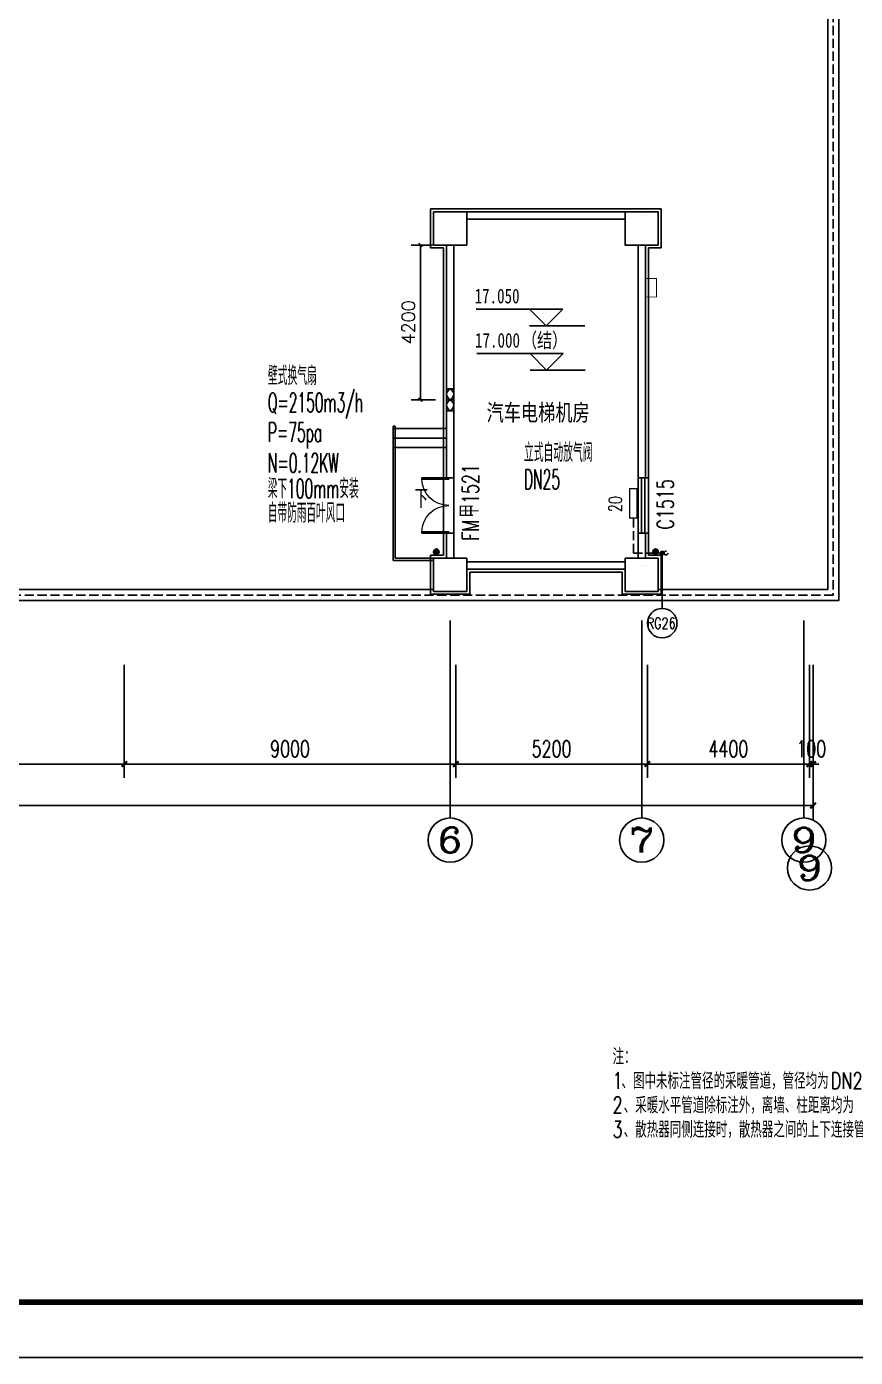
# Model space of a CAD drawing. Extents: x -37230 to 424755, y -141014 to 127947.
# Drawn here: x 381603 to 404099, y -8672 to 27449 of the extents above; entities that cross this region are included whole.
import ezdxf
from ezdxf.enums import TextEntityAlignment as Align

# ---------------------------------------------------------------- set-up
doc = ezdxf.new("R2010")
doc.units = 0
doc.header["$LTSCALE"] = 1000
doc.header["$MEASUREMENT"] = 0
doc.linetypes.add('DASH', pattern=[0.35, 0.25, -0.1])
for name, color, linetype in [('AXIS', 3, 'Continuous'), ('AXIS_TEXT', 7, 'Continuous'), ('COLUMN', 8, 'Continuous'), ('DIM-暖供水', 3, 'Continuous'), ('DIM_ELEV', 3, 'Continuous'), ('DIM_SYMB', 3, 'Continuous'), ('LINE_LOOK(看线)', 215, 'Continuous'), ('PIPE-暖供支管', 4, 'Continuous'), ('PIPE-暖回支管', 4, 'DASH'), ('PUB_TEXT(除标注、表格文字外各种说明文字)', 7, 'Continuous'), ('S_GROUND(给排水)', 143, 'Continuous'), ('SURFACE', 5, 'Continuous'), ('TH-散热器', 4, 'Continuous'), ('TH_TEXT', 7, 'Continuous'), ('TWT_TITLE', 7, 'Continuous'), ('WALL', 8, 'Continuous'), ('WALL-PARAPET(女儿墙)', 8, 'Continuous'), ('WINDOW', 8, 'Continuous'), ('WINDOW_TEXT', 8, 'Continuous')]:
    doc.layers.add(name, color=color, linetype=linetype)
doc.styles.add('-宋体', font='', dxfattribs={"width": 0.75})
doc.styles.add('_TCH_AXIS', font='COMPLEX', dxfattribs={"bigfont": 'GBCBIG'})
doc.styles.add('_TCH_DIM', font='SIMPLEX', dxfattribs={"bigfont": 'GBCBIG'})
doc.styles.add('_TCH_DIM_T3', font='SIMPLEX', dxfattribs={"width": 0.705882, "bigfont": 'GBCBIG'})
doc.styles.add('_TCH_WINDOW', font='SIMPLEX', dxfattribs={"height": 3.5, "bigfont": 'GBCBIG'})
doc.styles.add('_THVAC_SERIAL', font='COMPLEX', dxfattribs={"width": 0.8, "height": 3.5, "bigfont": 'HZTXT'})
doc.styles.add('COMPLEX', font='COMPLEX')
doc.styles.add('DIM_FONT', font='SIMPLEX', dxfattribs={"width": 0.7, "bigfont": 'GBCBIG'})
doc.styles.get('-宋体').set_extended_font_data('SimSun')
doc.dimstyles.new('_TCH_ARCH&&150', dxfattribs={"dimscale": 1.5, "dimtxt": 350, "dimasz": 100, "dimexe": 250, "dimexo": 300, "dimgap": 100, "dimtad": 1, "dimdec": 0, "dimzin": 0, "dimdsep": 46, "dimtxsty": 'DIM_FONT', "dimblk": 'ARCHTICK', "dimcen": 0.09, "dimclrt": 7, "dimazin": 2, "dimtfac": 1, "dimtdec": 0, "dimtix": 1, "dimtmove": 2, "dimatfit": 3, "dimfxl": 0, "dimtolj": 1, "dimtzin": 0, "dimarcsym": 0})
doc.dimstyles.get("Standard").update_dxf_attribs({"dimscale": 100, "dimtxt": 3.5, "dimasz": 1, "dimexe": 2.5, "dimexo": 3, "dimgap": 1.5, "dimtad": 1, "dimdec": 0, "dimzin": 0, "dimdsep": 46, "dimtxsty": '_TCH_DIM', "dimblk": 'ARCHTICK', "dimcen": 0.09, "dimclrd": 3, "dimclre": 3, "dimclrt": 3, "dimadec": 0, "dimazin": 0, "dimtfac": 1, "dimtdec": 0, "dimtix": 1, "dimtmove": 2, "dimatfit": 3, "dimfxl": 0, "dimtolj": 1, "dimtzin": 0, "dimarcsym": 0})

# ---------------------------------------------------------------- blocks, each defined once
blk = doc.blocks.new('geipaishuiguan')
at = {"layer": 'S_GROUND(给排水)'}
for p, q in [((-50313, 82116), (-50313, 81971)), ((-50275, 82043), (-50313, 82043)), ((-50275, 82116), (-50275, 81971))]:
    blk.add_line(p, q, dxfattribs=at)
for radius in [75, 50]:
    blk.add_circle((-50294, 82043), radius, dxfattribs=at)
blk = doc.blocks.new('_ArchTick')
at = {"color": 0, "linetype": 'ByBlock', "const_width": 0.4}
blk.add_lwpolyline([(-0.5, -0.5), (0.5, 0.5)], dxfattribs=at)
blk = doc.blocks.new('*D32')
at = {"color": 3, "lineweight": -2}
for p, q in [((392620, 21521), (392042, 21521)), ((392292, 21521), (392292, 17321)), ((392700, 17321), (392042, 17321))]:
    blk.add_line(p, q, dxfattribs=at)
at = {"layer": 'Defpoints', "color": 0}
for p in [(392920, 21521), (392292, 17321), (393000, 17321)]:
    blk.add_point(p, dxfattribs=at)
at = {"color": 3, "lineweight": -2, "xscale": 100, "yscale": 100, "zscale": 100}
for p, rotation in [((392292, 21521), 90), ((392292, 17321), 270)]:
    blk.add_blockref('_ArchTick', p, dxfattribs=dict(at, rotation=rotation))
at = {"color": 3, "insert": (391967, 19421), "char_height": 350, "attachment_point": 5, "rotation": 90, "style": '_TCH_DIM'}
blk.add_mtext('\\A1;4200', dxfattribs=at)
blk = doc.blocks.new('*D78')
at = {"layer": 'AXIS', "color": 0, "lineweight": -2}
for p, q in [((88791, 14915), (88791, 11852)), ((97791, 14915), (97791, 11852)), ((88791, 12227), (97791, 12227))]:
    blk.add_line(p, q, dxfattribs=at)
at = {"layer": 'Defpoints', "color": 0}
for p in [(88791, 15365), (97791, 15365), (97791, 12227)]:
    blk.add_point(p, dxfattribs=at)
at = {"layer": 'AXIS', "color": 0, "lineweight": -2, "xscale": 150, "yscale": 150, "zscale": 150, "rotation": 180}
blk.add_blockref('_ArchTick', (88791, 12227), dxfattribs=at)
at = {"layer": 'AXIS', "color": 0, "lineweight": -2, "xscale": 150, "yscale": 150, "zscale": 150}
blk.add_blockref('_ArchTick', (97791, 12227), dxfattribs=at)
at = {"layer": 'AXIS', "color": 7, "insert": (93291, 12639), "char_height": 446.2, "attachment_point": 5, "style": '_TCH_DIM_T3'}
blk.add_mtext('\\A1;9000', dxfattribs=at)
blk = doc.blocks.new('*D79')
at = {"layer": 'AXIS', "color": 0, "lineweight": -2}
for p, q in [((97791, 14915), (97791, 11852)), ((106791, 14915), (106791, 11852)), ((97791, 12227), (106791, 12227))]:
    blk.add_line(p, q, dxfattribs=at)
at = {"layer": 'Defpoints', "color": 0}
for p in [(97791, 15365), (106791, 15365), (106791, 12227)]:
    blk.add_point(p, dxfattribs=at)
at = {"layer": 'AXIS', "color": 0, "lineweight": -2, "xscale": 150, "yscale": 150, "zscale": 150, "rotation": 180}
blk.add_blockref('_ArchTick', (97791, 12227), dxfattribs=at)
at = {"layer": 'AXIS', "color": 0, "lineweight": -2, "xscale": 150, "yscale": 150, "zscale": 150}
blk.add_blockref('_ArchTick', (106791, 12227), dxfattribs=at)
at = {"layer": 'AXIS', "color": 7, "insert": (102291, 12639), "char_height": 446.2, "attachment_point": 5, "style": '_TCH_DIM_T3'}
blk.add_mtext('\\A1;9000', dxfattribs=at)
blk = doc.blocks.new('*D80')
at = {"layer": 'AXIS', "color": 0, "lineweight": -2}
for p, q in [((106791, 14915), (106791, 11852)), ((111991, 14915), (111991, 11852)), ((106791, 12227), (111991, 12227))]:
    blk.add_line(p, q, dxfattribs=at)
at = {"layer": 'Defpoints', "color": 0}
for p in [(106791, 15365), (111991, 15365), (111991, 12227)]:
    blk.add_point(p, dxfattribs=at)
at = {"layer": 'AXIS', "color": 0, "lineweight": -2, "xscale": 150, "yscale": 150, "zscale": 150, "rotation": 180}
blk.add_blockref('_ArchTick', (106791, 12227), dxfattribs=at)
at = {"layer": 'AXIS', "color": 0, "lineweight": -2, "xscale": 150, "yscale": 150, "zscale": 150}
blk.add_blockref('_ArchTick', (111991, 12227), dxfattribs=at)
at = {"layer": 'AXIS', "color": 7, "insert": (109391, 12639), "char_height": 446.2, "attachment_point": 5, "style": '_TCH_DIM_T3'}
blk.add_mtext('\\A1;5200', dxfattribs=at)
blk = doc.blocks.new('*D81')
at = {"layer": 'AXIS', "color": 0, "lineweight": -2}
for p, q in [((111991, 14915), (111991, 11852)), ((116391, 14915), (116391, 11852)), ((111991, 12227), (116391, 12227))]:
    blk.add_line(p, q, dxfattribs=at)
at = {"layer": 'Defpoints', "color": 0}
for p in [(111991, 15365), (116391, 15365), (116391, 12227)]:
    blk.add_point(p, dxfattribs=at)
at = {"layer": 'AXIS', "color": 0, "lineweight": -2, "xscale": 150, "yscale": 150, "zscale": 150, "rotation": 180}
blk.add_blockref('_ArchTick', (111991, 12227), dxfattribs=at)
at = {"layer": 'AXIS', "color": 0, "lineweight": -2, "xscale": 150, "yscale": 150, "zscale": 150}
blk.add_blockref('_ArchTick', (116391, 12227), dxfattribs=at)
at = {"layer": 'AXIS', "color": 7, "insert": (114191, 12639), "char_height": 446.2, "attachment_point": 5, "style": '_TCH_DIM_T3'}
blk.add_mtext('\\A1;4400', dxfattribs=at)
blk = doc.blocks.new('*D82')
at = {"layer": 'AXIS', "color": 0, "lineweight": -2}
for p, q in [((116391, 14915), (116391, 11852)), ((116491, 14915), (116491, 11852)), ((116391, 12227), (116241, 12227)), ((116391, 12227), (116491, 12227)), ((116491, 12227), (116641, 12227))]:
    blk.add_line(p, q, dxfattribs=at)
at = {"layer": 'Defpoints', "color": 0}
for p in [(116391, 15365), (116491, 15365), (116491, 12227)]:
    blk.add_point(p, dxfattribs=at)
at = {"layer": 'AXIS', "color": 0, "lineweight": -2, "xscale": 150, "yscale": 150, "zscale": 150}
blk.add_blockref('_ArchTick', (116391, 12227), dxfattribs=at)
at = {"layer": 'AXIS', "color": 0, "lineweight": -2, "xscale": 150, "yscale": 150, "zscale": 150, "rotation": 180}
blk.add_blockref('_ArchTick', (116491, 12227), dxfattribs=at)
at = {"layer": 'AXIS', "color": 7, "insert": (116441, 12639), "char_height": 446.2, "attachment_point": 5, "style": '_TCH_DIM_T3'}
blk.add_mtext('\\A1;100', dxfattribs=at)
blk = doc.blocks.new('*D83')
at = {"layer": 'AXIS', "color": 0, "lineweight": -2}
for p, q in [((67091, 14915), (67091, 10723)), ((116491, 14915), (116491, 10723)), ((67091, 11098), (116491, 11098))]:
    blk.add_line(p, q, dxfattribs=at)
at = {"layer": 'Defpoints', "color": 0}
for p in [(67091, 15365), (116491, 15365), (116491, 11098)]:
    blk.add_point(p, dxfattribs=at)
at = {"layer": 'AXIS', "color": 0, "lineweight": -2, "xscale": 150, "yscale": 150, "zscale": 150, "rotation": 180}
blk.add_blockref('_ArchTick', (67091, 11098), dxfattribs=at)
at = {"layer": 'AXIS', "color": 0, "lineweight": -2, "xscale": 150, "yscale": 150, "zscale": 150}
blk.add_blockref('_ArchTick', (116491, 11098), dxfattribs=at)
at = {"layer": 'AXIS', "color": 7, "insert": (91791, 11510), "char_height": 446.2, "attachment_point": 5, "style": '_TCH_DIM_T3'}
blk.add_mtext('\\A1;49400', dxfattribs=at)
blk = doc.blocks.new('_AXISO')
blk.add_circle((0, 0), 0.5)
at = {"layer": 'AXIS_TEXT', "style": 'COMPLEX', "width": 1.041667}
blk.add_attdef('A', text='', height=0.56, dxfattribs=at).set_placement((-0.25, -0.28), (0.25, -0.28), align=Align.FIT)
blk = doc.blocks.new('我')
at = {"layer": 'TWT_TITLE'}
blk.add_lwpolyline([(-144001, -68537), (-54901, -68537), (-54901, -5537), (-144001, -5537)], close=True, dxfattribs=at)
at = {"layer": 'TWT_TITLE', "const_width": 150}
blk.add_lwpolyline([(-140251, -67037), (-56401, -67037), (-56401, -7037), (-140251, -7037)], close=True, dxfattribs=at)
blk = doc.blocks.new('$DorLib2D$00000002')
for p, q in [((-0.5, 0), (-0.5, 0.4875)), ((-0.475, 0.4875), (-0.5, 0.4875)), ((-0.475, 0), (-0.475, 0.4875)), ((0.475, 0), (0.475, 0.4875)), ((0.475, 0.4875), (0.5, 0.4875)), ((0.5, 0), (0.5, 0.4875)), ((-0.5, 0), (-0.475, 0)), ((0.5, 0), (0.475, 0))]:
    blk.add_line(p, q)
at = {"lineweight": 13}
for centre, start, end in [((-0.4875, 0), 0, 88.53072), ((0.4875, 0), 91.46928, 180)]:
    blk.add_arc(centre, 0.4875, start, end, dxfattribs=at)
blk = doc.blocks.new('$WINLIB2D$00000001')
at = {"color": 0}
for points in [[(-0.5, 0.5), (-0.5, -0.5)], [(-0.5, 0.5), (0.5, 0.5)], [(0.5, -0.5), (0.5, 0.5)], [(0.5, 0.167), (-0.5, 0.167)], [(0.5, -0.167), (-0.5, -0.167)], [(-0.5, -0.5), (0.5, -0.5)]]:
    blk.add_lwpolyline(points, dxfattribs=at)
blk = doc.blocks.new('_FZH')
blk.add_lwpolyline([(-0.5, -0.5), (0.5, -0.5), (0.5, 0.5), (-0.5, 0.5)], close=True)
blk = doc.blocks.new('i')
at = {"layer": 'AXIS'}
ref = blk.add_blockref('_AXISO', (116391.4, 9405.2), dxfattribs=dict(at, xscale=1200, yscale=1200, zscale=1200))
ref.add_attrib('A', '9', dxfattribs={"layer": 'AXIS_TEXT', "height": 678.8, "style": '_TCH_AXIS', "width": 1.5}).set_placement((116052, 9065.8), (116730.8, 9065.8), align=Align.FIT)
for p1, p2, distance, picture, middle in [((67091.4, 15365.2), (116491.4, 15365.2), -4267.7, '*D83', (91791.4, 11510)), ((88791.4, 15365.2), (97791.4, 15365.2), -3138.6, '*D78', (93291.4, 12639.1)), ((97791.4, 15365.2), (106791.4, 15365.2), -3138.6, '*D79', (102291.4, 12639.1)), ((106791.4, 15365.2), (111991.4, 15365.2), -3138.6, '*D80', (109391.4, 12639.1)), ((111991.4, 15365.2), (116391.4, 15365.2), -3138.6, '*D81', (114191.4, 12639.1)), ((116391.4, 15365.2), (116491.4, 15365.2), -3138.6, '*D82', (116441.4, 12639.1))]:
    dim = blk.add_aligned_dim(p1=p1, p2=p2, distance=distance, dimstyle='_TCH_ARCH&&150', dxfattribs=at)
    dim.commit()
    dim.dimension.update_dxf_attribs({"geometry": picture, "text_midpoint": middle})

msp = doc.modelspace()

# ---------------------------------------------------------------- linework, layer by layer
at = {"color": 3}
msp.add_line((398856.5, 11655.9), (398856.5, 13109, 750), dxfattribs=at)
msp.add_circle((398856.5, 13159), 33)
at = {"layer": 'AXIS'}
for p, q in [((393099, 11330.3), (393099, 5970.4)), ((398299, 11330.3), (398299, 5970.4)), ((402699, 11330.3), (402699, 5970.4))]:
    msp.add_line(p, q, dxfattribs=at)
at = {"layer": 'DIM-暖供水'}
msp.add_circle((398856.5, 11255.9), 400, dxfattribs=at)
at = {"layer": 'DIM_ELEV', "color": 8}
for p, q in [((396155.6, 19779.6), (393808.1, 19779.6)), ((395705.6, 19329.6), (395255.6, 19779.6)), ((395705.6, 19329.6), (396155.6, 19779.6)), ((396755.6, 19329.6), (395255.6, 19329.6)), ((396167.5, 18578.5), (393820, 18578.5)), ((395717.5, 18128.5), (395267.5, 18578.5)), ((395717.5, 18128.5), (396167.5, 18578.5)), ((396767.5, 18128.5), (395267.5, 18128.5))]:
    msp.add_line(p, q, dxfattribs=at)
at = {"layer": 'DIM_SYMB', "color": 8}
msp.add_lwpolyline([(392275, 15063.1, 0, 0, 0), (392275, 16126.6, 120, 0, 0), (392275, 16576.6, 0, 0, 0)], format="xyseb", dxfattribs=at)
at = {"layer": 'LINE_LOOK(看线)', "color": 8}
for p, q in [((391550, 12961), (391550, 16601)), ((391550, 16601), (391610, 16601)), ((391550, 16541), (393000, 16541)), ((391550, 16281), (393000, 16281)), ((391610, 13021), (391610, 16601)), ((391550, 16021), (393000, 16021)), ((392650, 13021), (391610, 13021)), ((392650, 12961), (391550, 12961))]:
    msp.add_line(p, q, dxfattribs=at)
at = {"layer": 'LINE_LOOK(看线)', "color": 8, "const_width": 20}
msp.add_lwpolyline([(398400, 20612.5), (398700, 20612.5), (398700, 20112.5), (398400, 20112.5)], dxfattribs=at)
at = {"layer": 'PIPE-暖供支管', "linetype": 'Continuous'}
msp.add_circle((398856.5, 13159), 50, dxfattribs=at)
at = {"layer": 'PIPE-暖回支管', "linetype": 'DASH'}
for p, q in [((398073.3, 14108.1), (398073.3, 13159)), ((398073.3, 13159), (398906.5, 13159))]:
    msp.add_line(p, q, dxfattribs=at)
msp.add_circle((398956.5, 13159), 50, dxfattribs=at)
at = {"layer": 'SURFACE', "color": 8}
for p, q in [((393630, 22501), (392570, 22501)), ((392570, 22501), (392570, 21441)), ((393630, 22501), (397770, 22501)), ((398830, 22501), (397770, 22501)), ((398300, 22501), (398400, 22501)), ((398830, 21441), (398830, 22501)), ((392570, 21441), (392920, 21441)), ((392920, 21441), (392920, 15201)), ((398480, 21441), (398480, 15201)), ((398480, 21441), (398830, 21441)), ((392920, 15201), (393000, 15201)), ((398480, 15201), (398400, 15201)), ((392920, 13701), (393000, 13701)), ((392920, 13701), (392920, 13101)), ((398480, 13701), (398400, 13701)), ((398480, 13701), (398480, 13101)), ((392920, 13101), (392570, 13101)), ((392570, 13101), (392570, 12041)), ((398830, 13101), (398480, 13101)), ((398830, 12041), (398830, 13101)), ((397770, 12641), (393630, 12641)), ((393630, 12041), (393630, 12641)), ((397770, 12641), (397770, 12041)), ((392570, 12041), (393630, 12041)), ((397770, 12041), (398830, 12041))]:
    msp.add_line(p, q, dxfattribs=at)
at = {"layer": 'TH-散热器', "color": 3, "const_width": 35}
msp.add_lwpolyline([(397973.3, 14908.1), (397973.3, 14108.1), (398173.3, 14108.1), (398173.3, 14908.1)], close=True, dxfattribs=at)
at = {"layer": 'WALL', "color": 8}
for p, q in [((393550, 22421), (397850, 22421)), ((393550, 22221), (397850, 22221)), ((398300, 22321), (398300, 22321)), ((398350, 22321), (398350, 22321)), ((398400, 22321), (398400, 22321)), ((393000, 21521), (393000, 15201)), ((393200, 15201), (393200, 21521)), ((398200, 21521), (398200, 15201)), ((398400, 15201), (398400, 21521)), ((393000, 15201), (393200, 15201)), ((398200, 15201), (398400, 15201)), ((393200, 13701), (393000, 13701)), ((393000, 13701), (393000, 13021)), ((393200, 13021), (393200, 13701)), ((398400, 13701), (398200, 13701)), ((398200, 13701), (398200, 13021)), ((398400, 13021), (398400, 13701)), ((397850, 12921), (393550, 12921)), ((397850, 12721), (393550, 12721)), ((398300, 12821), (398300, 12821)), ((398350, 12821), (398350, 12821)), ((398400, 12821), (398400, 12821))]:
    msp.add_line(p, q, dxfattribs=at)
at = {"layer": 'WALL-PARAPET(女儿墙)', "color": 8}
msp.add_lwpolyline([(352550, 40571), (403650, 40571), (403650, 11871), (352550, 11871)], close=True, dxfattribs=at)
at = {"layer": 'WALL-PARAPET(女儿墙)', "color": 8, "linetype": 'DASH'}
msp.add_lwpolyline([(352700, 40421), (403500, 40421), (403500, 12021), (352700, 12021)], close=True, dxfattribs=at)
at = {"layer": 'WALL-PARAPET(女儿墙)', "color": 8}
for points in [[(392650, 12171), (352850, 12171), (352850, 40271), (392650, 40271)], [(403350, 30021), (403350, 12171), (398750, 12171)]]:
    msp.add_lwpolyline(points, dxfattribs=at)
at = {"layer": 'WINDOW', "color": 3}
msp.add_line((393000, 17321), (393200, 17321), dxfattribs=at)
at = {"layer": 'WINDOW', "color": 8}
for p, q in [((392920, 15201), (392920, 13701)), ((393200, 15201), (393200, 13701))]:
    msp.add_line(p, q, dxfattribs=at)
at = {"layer": 'WINDOW', "color": 3}
msp.add_lwpolyline([(393000, 17621), (393200, 17621), (393200, 17021), (393000, 17021), (393000, 17621)], dxfattribs=at)
for centre, start, end in [((393214.5, 17436.4), 121.79282, 170.82704), ((393214.5, 17505.7), 189.17296, 238.20718), ((392985.6, 17436.4), 9.17296, 58.20718), ((392985.6, 17505.7), 301.79282, 350.82704), ((393214.5, 17136.4), 121.79282, 170.82704), ((393214.5, 17205.7), 189.17296, 238.20718), ((392985.6, 17136.4), 9.17296, 58.20718), ((392985.6, 17205.7), 301.79282, 350.82704)]:
    msp.add_arc(centre, 217.2, start, end, dxfattribs=at)

# ---------------------------------------------------------------- block references
for name, p in [('我', (479656, 59865.8)), ('i', (286461.7, -4793.4))]:
    msp.add_blockref(name, p)
at = {"layer": 'AXIS'}
ref = msp.add_blockref('_AXISO', (393099, 5370.4), dxfattribs=dict(at, xscale=1200, yscale=1200, zscale=1200))
ref.add_attrib('A', '6', dxfattribs={"layer": 'AXIS_TEXT', "height": 678.8, "style": '_TCH_AXIS', "width": 1.5}).set_placement((392759.6, 5030.9), (393438.4, 5030.9), align=Align.FIT)
ref = msp.add_blockref('_AXISO', (398299, 5370.4), dxfattribs=dict(at, xscale=1200, yscale=1200, zscale=1200))
ref.add_attrib('A', '7', dxfattribs={"layer": 'AXIS_TEXT', "height": 678.8, "style": '_TCH_AXIS', "width": 1.5}).set_placement((397959.6, 5030.9), (398638.4, 5030.9), align=Align.FIT)
ref = msp.add_blockref('_AXISO', (402699, 5370.4), dxfattribs=dict(at, xscale=1200, yscale=1200, zscale=1200))
ref.add_attrib('A', '9', dxfattribs={"layer": 'AXIS_TEXT', "height": 678.8, "style": '_TCH_AXIS', "width": 1.5}).set_placement((402359.6, 5030.9), (403038.4, 5030.9), align=Align.FIT)
at = {"layer": 'COLUMN', "color": 8}
for p, xscale, yscale, zscale, rotation in [((393100, 21971), 900, 900, 900, 90), ((398300, 21971), 900, 900, 900, 90), ((393100, 12571), 899.9999999993015, 899.9999999994179, 899.9999999994179, 90.0000000000037), ((398300, 12571), 899.9999999993015, 899.9999999994179, 899.9999999994179, 90.0000000000037)]:
    msp.add_blockref('_FZH', p, dxfattribs=dict(at, xscale=xscale, yscale=yscale, zscale=zscale, rotation=rotation))
at = {"layer": 'S_GROUND(给排水)', "color": 8, "rotation": 180}
for p in [(342430.9, 95239.4), (348380.9, 95239.4)]:
    msp.add_blockref('geipaishuiguan', p, dxfattribs=at)
at = {"layer": 'WINDOW', "color": 8, "xscale": 1500, "yscale": -1500, "zscale": 1500, "rotation": 270}
msp.add_blockref('$DorLib2D$00000002', (393060, 14451), dxfattribs=at)
at = {"layer": 'WINDOW', "color": 8}
ref = msp.add_blockref('$WINLIB2D$00000001', (398340, 14451), dxfattribs=dict(at, xscale=1500, yscale=-280, zscale=1500, rotation=270))
ref.add_attrib('A', 'C1515', (399162, 13798.5), dxfattribs={"layer": 'WINDOW_TEXT', "color": 8, "height": 446.25, "rotation": 90, "style": '_TCH_WINDOW', "width": 0.705882})

# ---------------------------------------------------------------- texts
at = {"layer": 'DIM_ELEV', "color": 7, "style": '-宋体', "width": 0.75}
for s, p in [('17.050', (393763.1, 19937.1)), ('（结）', (395050.9, 18736)), ('17.000', (393775, 18736))]:
    msp.add_text(s, height=398.73, dxfattribs=at).set_placement(p)
at = {"layer": 'DIM_SYMB', "color": 7, "style": '_TCH_DIM'}
msp.add_text('下', height=506.4, dxfattribs=at).set_placement((392132.6, 14380.6))
at = {"layer": 'PUB_TEXT(除标注、表格文字外各种说明文字)', "color": 8, "style": '-宋体', "width": 0.75}
msp.add_text('汽车电梯机房', height=455.7, dxfattribs=at).set_placement((394089.4, 16746.4))
at = {"layer": 'TH_TEXT', "color": 3, "style": '_TCH_DIM'}
for s, height, width, p in [('壁式换气扇', 506.38, 0.7, (388151.4, 17721.1)), ('Q=2150m3/h', 525, 0.525, (388151.4, 16986.1)), ('P=75pa', 525, 0.525, (388151.4, 16174.4)), ('立式自动放气阀', 506.38, 0.7, (395103.1, 15633.5)), ('N=0.12KW', 525, 0.525, (388151.4, 15344)), ('梁下100mm安装', 525, 0.525, (388151.4, 14646.3)), ('DN25', 525, 0.525, (395103.1, 14898.5)), ('自带防雨百叶风口', 525, 0.525, (388151.4, 13984.3)), ('1', 450, 0.705882, (397507.3, -1386.1)), ('DN20', 450, 0.705882, (403436.5, -1386.1)), ('2', 450, 0.705882, (397507.3, -2046.1)), ('3', 450, 0.705882, (397507.3, -2706.1))]:
    msp.add_text(s, height=height, dxfattribs=dict(at, width=width)).set_placement(p)
at = {"layer": 'TH_TEXT', "color": 3, "style": '_TCH_DIM', "width": 0.705882}
msp.add_text('20', height=360, rotation=90, dxfattribs=at).set_placement((397762.4, 14271.2))
at = {"layer": 'TH_TEXT', "style": '_THVAC_SERIAL', "width": 0.752941}
msp.add_text('RG26', height=297.5, dxfattribs=at).set_placement((398435.1, 11107.2))
at = {"layer": 'TH_TEXT', "color": 3, "style": '_TCH_DIM'}
for s, height, p in [('注：', 434.04, (397507.3, -726.1)), ('、图中未标注管径的采暖管道，管径均为', 434.043, (397749.3, -1386.1)), ('、采暖水平管道除标注外，离墙、柱距离均为', 434.043, (397809.8, -2046.1)), ('、散热器同侧连接时，散热器之间的上下连接管应与散热器接口同径。', 434.043, (397809.8, -2706.1))]:
    msp.add_text(s, height=height, dxfattribs=at).set_placement(p)
at = {"layer": 'WINDOW_TEXT', "color": 8, "style": '_TCH_WINDOW', "width": 0.705882}
for s, p in [('1521', (393875, 14492.8)), ('FM', (393875, 13494.2))]:
    msp.add_text(s, height=446.25, rotation=90, dxfattribs=at).set_placement(p)
at = {"layer": 'WINDOW_TEXT', "color": 8, "style": '_TCH_WINDOW'}
msp.add_text('甲', height=506.4, rotation=90, dxfattribs=at).set_placement((393875, 14124.2))

# ---------------------------------------------------------------- dimensions: what is measured, and where the dimension line sits
dim = msp.add_linear_dim(base=(392292.4, 17321), p1=(392920, 21521), p2=(393000, 17321), angle=90, dimstyle='Standard')
dim.commit()
dim.dimension.update_dxf_attribs({"geometry": '*D32', "text_midpoint": (391967.4, 19421)})

doc.saveas('drawing.dxf')
